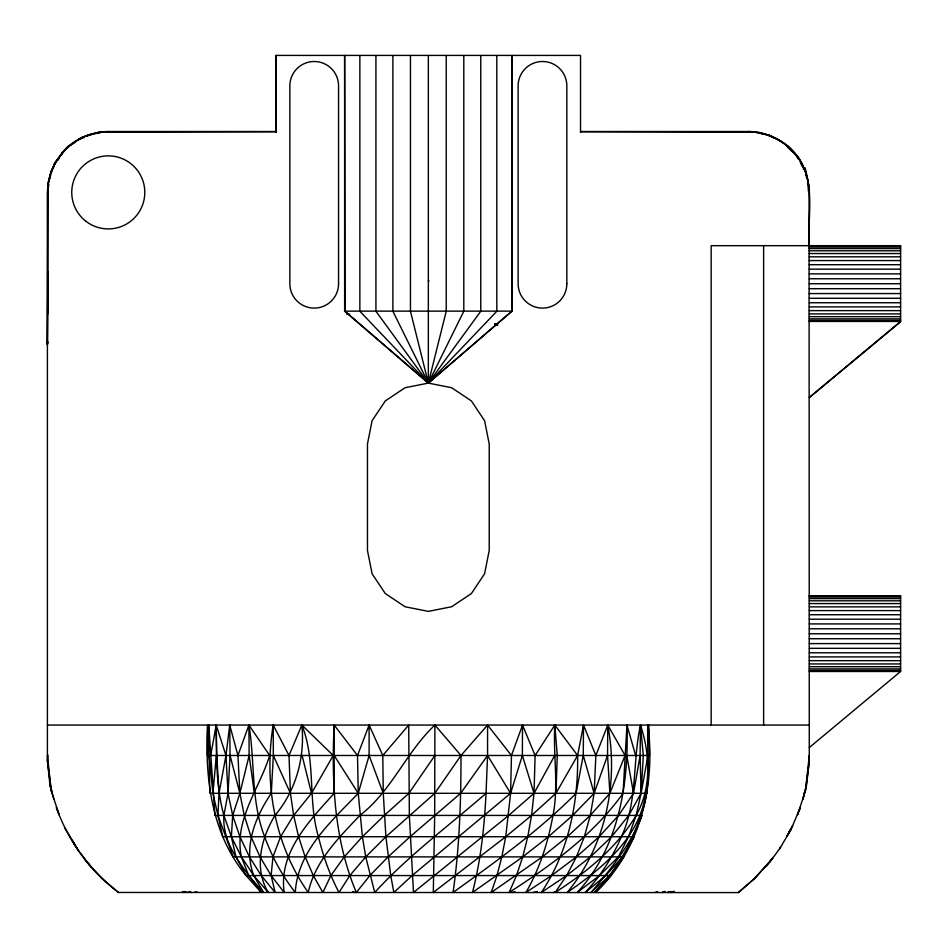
<?xml version="1.0" encoding="UTF-8"?>
<svg xmlns="http://www.w3.org/2000/svg" width="948" height="948" viewBox="0 0 948 948"><rect width="100%" height="100%" fill="white"/><g stroke="black" fill="none" stroke-linecap="round" stroke-linejoin="round"><path stroke-width="1.42" d="M108.273 132.436L108.273 131.511L276.152 131.511M276.152 132.436L276.152 55.411L580.532 55.411L580.532 132.436M648.823 725.054L649.487 755.485L207.588 755.485L207.588 725.054C204.744 777.633 211.297 833.612 246.089 875.561L610.915 875.561L594.574 892.459C615.904 870.951 631.759 844.384 640.623 815.422C652.402 786.733 646.358 755.212 647.958 725.054C655.637 785.074 640.67 849.752 595.747 892.459M434.895 755.485L408.908 793.298L384.307 815.422L362.385 836.729L344.266 856.885L330.888 875.561L322.865 892.459L313.302 875.561L305.173 856.885L298.584 836.729L293.643 815.422L290.432 793.298L289.01 755.485L273.19 725.054C263.84 782.444 274.209 844.49 308.23 892.459C314.997 861.234 338.661 837.795 359.873 815.422C391.595 791.059 406.028 752.262 434.895 725.054L434.682 815.422L433.307 892.459L505.746 836.729L531.555 815.422L555.943 793.298L577.616 755.485L583.506 725.054L595.865 755.485L594.147 793.298L590.284 815.422L584.347 836.729L576.42 856.885L566.643 875.561L555.161 892.459C586.599 872.148 616.662 847.939 636.144 815.422C651.714 787.93 650.186 754.288 640.469 725.054C632.28 762.121 637.885 801.51 621.402 836.729C612.598 857.217 600.451 876.106 585.271 892.459L605.808 875.561L622.457 856.885L634.283 836.729L222.756 836.729L212.921 793.298L209.117 755.485L208.738 725.054L214.935 815.422L642.128 815.422C630.847 844.301 610.915 868.972 591.066 892.459L609.635 875.561L623.831 856.885L233.196 856.885L217.933 815.422L219.012 793.298L216.843 755.485L216.215 725.054L225.968 755.485L228.041 793.298L232.698 815.422L239.88 836.729L249.443 856.885L261.269 875.561L275.145 892.459L271.14 875.561L260.025 856.885L251.019 836.729L244.264 815.422L239.88 793.298L230.056 755.485L229.736 725.054L237.936 755.485L239.88 793.298L232.698 815.422L231.383 836.729L235.945 856.885L246.089 875.561L261.233 892.459C245.022 869.091 221.951 845.96 223.882 815.422C215.907 786.034 216.334 755.272 216.215 725.054L210.693 755.485M635.646 755.485L626.948 725.054C628.998 784.032 618.76 847.595 577.285 892.459L599.491 875.561L618.357 856.885L628.524 836.729L636.144 815.422L641.097 793.298L643.301 755.485L640.469 725.054L640.101 755.485L633.525 793.298L618.534 815.422L599.16 836.729L576.42 856.885L551.57 875.561L525.939 892.459C539.673 868.724 548.074 842.322 552.98 815.422C558.953 785.584 553.028 755.201 554.817 725.054L577.616 755.485C578.387 803.252 568.338 852.37 541.344 892.459L566.643 875.561L590.486 856.885L611.567 836.729L628.749 815.422L641.097 793.298L647.934 755.485M809.189 246.681C807.056 215.919 817.306 179.184 795.04 153.256C783.51 139.723 766.185 131.642 748.41 131.511L580.532 131.511M47.862 189.754L47.4 344.16L47.874 271.626M595.865 755.485L607.775 725.054L625.087 755.485L609.884 793.298L590.284 815.422L567.354 836.729L542.303 856.885L491.265 892.459L496.953 875.561L501.812 856.885L505.746 836.729L510.605 793.298L522.36 755.485L522.526 725.054L535.11 755.485L534.02 793.298L531.555 815.422L527.775 836.729L522.727 856.885L516.482 875.561L509.171 892.459C551.546 865.157 593.484 834.809 623.073 793.298L626.948 725.054M487.568 725.054L487.568 755.485L486.04 793.298C448.653 825.992 408.28 855.629 374.733 892.459L365.738 856.885L362.385 836.729L358.249 793.298L357.514 755.485L369.116 725.054L382.791 755.485L383.265 793.298L385.919 836.729L390.742 875.561L393.858 892.459L412.131 875.561L510.605 793.298L511.458 755.485L487.568 725.054L460.989 755.485C461.001 801.238 459.555 847.121 453.061 892.459C495.792 861.649 538.95 830.898 576.076 793.298L583.257 755.485L583.506 725.054M609.884 793.298L607.538 755.485L607.775 725.054C618.89 783.143 605.322 846.564 567.188 892.459C601.98 868.581 639.817 837.831 645.683 793.298M207.648 739.736L207.896 725.054M805.409 791.011L809.236 762.192L809.284 755.485L805.409 791.011L797.493 814.877L798.346 812.092M208.299 725.054L207.588 755.485L208.738 725.054M357.514 755.485L334.158 725.054C331.456 781.425 334.099 839.798 356.341 892.459L369.874 875.561L388.076 856.885L410.057 836.729L460.657 793.298L487.568 755.485L510.605 793.298M555.943 793.298L557.27 755.485L554.817 725.054L535.11 755.485M805.279 789.577L806.499 785.667L809.284 760.687L809.059 192.385M230.056 755.485L228.041 793.298L223.882 815.422L231.383 836.729L241.385 856.885L248.649 875.561L263.58 892.459L253.732 875.561L241.385 856.885C233.718 820.115 259.385 788.878 269.67 755.485L248.909 725.054L237.936 755.485M273.19 725.054L273.344 755.485L271.294 793.298C255.178 816.998 243.055 847.157 253.732 875.561L268.237 892.459C253.626 868.107 261.15 838.293 274.956 815.422C296.072 790.644 305.066 757.227 301.867 725.054L333.234 755.485L311.501 793.298L293.643 815.422L280.572 836.729L272.965 856.885L271.14 875.561L284.199 892.459C278.321 852.619 309.664 820.47 334.217 793.298L334.158 725.054M486.04 793.298C484.404 826.656 480.849 860.073 472.471 892.459L522.727 856.885L548.406 836.729L572.639 815.422L594.147 793.298L607.538 755.485M809.236 762.192L809.284 760.687M47.85 754.786L47.4 760.687L49.865 784.103L53.74 798.903M48.087 187.123L48.549 181.862L51.287 171.647L55.197 163.269M47.4 344.622L47.637 341.979M47.4 344.16L47.637 341.564M212.921 793.298L216.334 755.485M50.671 175.629L48.549 181.862L47.4 192.385L47.4 760.687L51.275 791.011L59.191 814.877L56.347 807.554C68.28 841.077 90.036 870.999 118.476 892.459L738.326 892.589L755.58 877.516L772.727 858.165L765.925 866.591M229.736 725.054L225.968 755.485L219.012 793.298M48.431 187.183L48.834 184.587M758.827 133.348L758.981 132.436L769.148 135.398L778.735 139.866L787.397 145.933L794.862 153.41L800.93 162.072L805.397 171.647L808.134 181.862L808.94 191.069C811.571 194.802 800.894 147.461 806.689 178.106M239.88 793.298L249.146 755.485L248.909 725.054C255.154 762.228 250.675 800.977 264.646 836.729C271.946 856.767 282.077 875.679 295.278 892.459C297.53 851.079 331.445 821.252 358.249 793.298L369.116 755.485L369.116 725.054M359.861 55.541L359.861 311.264L428.342 383.099L511.73 311.264L512.05 55.411L512.05 311.134L428.342 383.099L344.965 311.264L344.634 55.411L344.634 311.134L428.342 383.099L451.639 387.732L471.393 400.933L484.582 420.675L489.215 443.972L489.215 550.504L484.582 573.801L471.393 593.555L451.639 606.744L428.342 611.377L405.045 606.744L385.303 593.555L372.102 573.801L367.469 550.504L367.469 443.972L372.102 420.675L385.303 400.933L405.045 387.732L428.342 383.099L446.224 311.264L446.224 55.541M799.259 810.741L800.337 807.554L790.928 829.642L779.706 848.685L780.512 847.5L769.823 862.016M511.458 755.485L522.526 725.054M768.923 136.05L769.231 135.185L780.785 141.513M289.01 755.485L301.867 725.054C316.217 760.889 307.543 799.994 318.409 836.729C323.149 856.02 329.703 874.862 338.981 892.459L349.824 875.561L365.738 856.885L385.919 836.729L434.824 793.298L460.989 755.485L434.895 725.054M787.883 834.062L786.757 836.61L790.928 829.642M55.174 163.257C50.031 172.003 47.376 182.668 47.637 192.385L47.637 314.191M375.929 55.541L375.929 311.264L428.342 383.099L463.797 311.264L463.797 55.541M53.823 167.026L51.287 171.647L48.549 181.862M382.791 755.485L408.707 725.054L409.358 815.422L413.482 892.459L508.685 815.422L534.02 793.298L554.734 755.485M778.735 139.866L787.397 145.933L793.476 152.865M57.852 160.271L59.345 158.126M392.899 55.541L392.899 311.264L428.342 383.099L480.755 311.264L480.755 55.541M770.878 860.476L753.98 879.104L738.326 892.589M59.049 157.961C43.324 179.018 68.54 142.84 69.145 145.755C80.153 136.761 94.065 131.701 108.273 131.511M410.46 55.541L410.46 311.264L428.342 383.099L496.823 311.264L496.823 55.541M753.98 879.104L755.58 877.516M63.8 151.668L55.553 161.954L51.074 171.564L51.939 171.884M794.341 153.849C798.666 154.725 801.818 164.822 803.797 169.431M809.284 747.581L900.6 671.48L900.6 595.711L809.284 595.711M91.423 867.266L78.589 850.854L65.116 828.362L65.756 829.642M70.377 145.174C79.016 138.396 89.432 133.656 100.381 132.436M70.425 145.245L74.916 142.52M665.01 891.381L662.273 892.459L665.034 891.618M84.088 137.484L77.949 139.866L69.145 145.755L69.737 146.466M670.189 891.452L667.57 892.459L670.283 891.57M512.05 311.134L344.634 311.134M673.424 891.452L670.781 892.459L673.4 891.523M671.848 892.459L674.502 891.452M654.914 892.459L657.711 891.665M49.865 784.103L51.275 791.011L47.4 755.485M490.448 892.459L493.316 891.713M512.216 892.459L515.048 891.748M533.262 892.459L537.398 891.428M553.371 892.459L557.578 891.428M91.411 134.628C87.702 135.671 78.672 137.176 78.293 140.47M103.012 132.21L276.152 131.748L276.152 55.411M108.273 131.748L97.703 132.436L97.869 133.348M100.381 132.613L87.453 135.185L87.773 136.05M494.607 324.394L497.558 324.382M494.607 325.342L497.558 325.33M580.532 131.748L753.672 132.21M809.284 246.006L900.6 246.006M809.284 246.978L900.6 246.978M809.284 248.577L900.6 248.577M809.284 250.782L900.6 250.782M809.284 253.543L900.6 253.543M809.284 256.825L900.6 256.825M809.284 260.57L900.6 260.57M809.284 264.705L900.6 264.705M809.284 269.161L900.6 269.161M809.284 273.877L900.6 273.877M809.284 278.759L900.6 278.759M809.284 283.725L900.6 283.725M809.284 288.69L900.6 288.69M809.284 293.572L900.6 293.572M809.284 298.288L900.6 298.288M809.284 302.744L900.6 302.744M809.284 306.891L900.6 306.891M809.284 310.624L900.6 310.624M809.284 313.906L900.6 313.906M346.755 314.191L349.705 314.191M809.284 316.679L900.6 316.679M809.284 318.872L900.6 318.872M809.284 320.471L900.6 320.471M809.284 321.443L900.6 321.443L809.284 397.544L900.6 321.775L900.6 245.674L711.166 245.674L711.166 725.054M494.607 323.943L497.558 323.943M494.607 324.951L497.558 324.951M809.284 596.043L900.6 596.043M809.284 597.015L900.6 597.015M809.284 598.615L900.6 598.615M809.284 600.807L900.6 600.807M809.284 603.58L900.6 603.58M809.284 606.862L900.6 606.862M809.284 610.595L900.6 610.595M809.284 614.742L900.6 614.742M809.284 619.198L900.6 619.198M809.284 623.914L900.6 623.914M809.284 628.797L900.6 628.797M809.284 633.762L900.6 633.762M809.284 638.727L900.6 638.727M809.284 643.609L900.6 643.609M809.284 648.325L900.6 648.325M809.284 652.781L900.6 652.781M809.284 656.917L900.6 656.917M809.284 660.661L900.6 660.661M809.284 663.944L900.6 663.944M809.284 666.705L900.6 666.705M809.284 668.909L900.6 668.909M809.284 670.509L900.6 670.509M809.284 671.48L900.6 671.48M47.4 725.054L809.284 725.054M647.223 793.298L209.852 793.298L209.117 755.485M756.314 132.436L769.148 135.398L773.769 137.934M748.41 131.748L752.321 132.341M428.342 280.821L429.077 280.952M352.49 891.748L355.275 892.459M195.134 891.665L197.836 892.459M762.678 133.941L758.945 132.673L748.41 131.511L748.41 132.436M182.454 891.452L185.109 892.459M184.611 891.452L187.242 892.459M188.913 891.452L191.508 892.459M56.347 162.416L55.754 162.072L61.821 153.41L69.299 145.933L61.644 153.256L62.343 153.849M118.476 892.518L101.057 877.575M791.568 151.076L786.947 146.466L787.539 145.755L794.862 153.41L798.287 159.039M88.543 864.055L102.704 879.104M84.443 859.125L89.527 865.133M334.182 755.485L358.249 793.298M78.625 850.818L72.214 840.414L76.172 847.5M801.996 165.959L800.337 162.416L801.131 161.954L805.397 171.647M273.344 755.485L290.432 793.298M369.116 755.485L383.265 793.298M50.185 785.655L51.832 790.976M522.36 755.485L534.02 793.298M583.257 755.485L594.147 793.298M302.092 755.485L311.501 793.298M626.758 755.485L633.525 793.298M249.146 755.485L254.372 793.298M640.101 755.485L641.097 793.298M808.158 183.177L808.336 191.069M763.626 245.674L763.626 725.054M428.342 55.541L428.342 383.099M804.876 790.881L803.027 798.915L804.876 790.881M792.599 825.862L788.558 832.889L792.599 825.862M566.833 283.748L566.833 85.853A24.352 24.352 0 0 0 542.481 61.502A24.352 24.352 0 0 0 518.129 85.853L518.129 283.748A24.352 24.352 0 0 0 542.481 308.1A24.352 24.352 0 0 0 566.833 283.748M338.555 283.748L338.555 85.853A24.352 24.352 0 0 0 314.203 61.502A24.352 24.352 0 0 0 289.851 85.853L289.851 283.748A24.352 24.352 0 0 0 314.203 308.1A24.352 24.352 0 0 0 338.555 283.748M86.043 221.37A36.522 36.522 0 0 0 144.487 197.16A36.522 36.522 0 0 0 94.302 158.648A36.522 36.522 0 0 0 86.043 221.37"/></g></svg>
